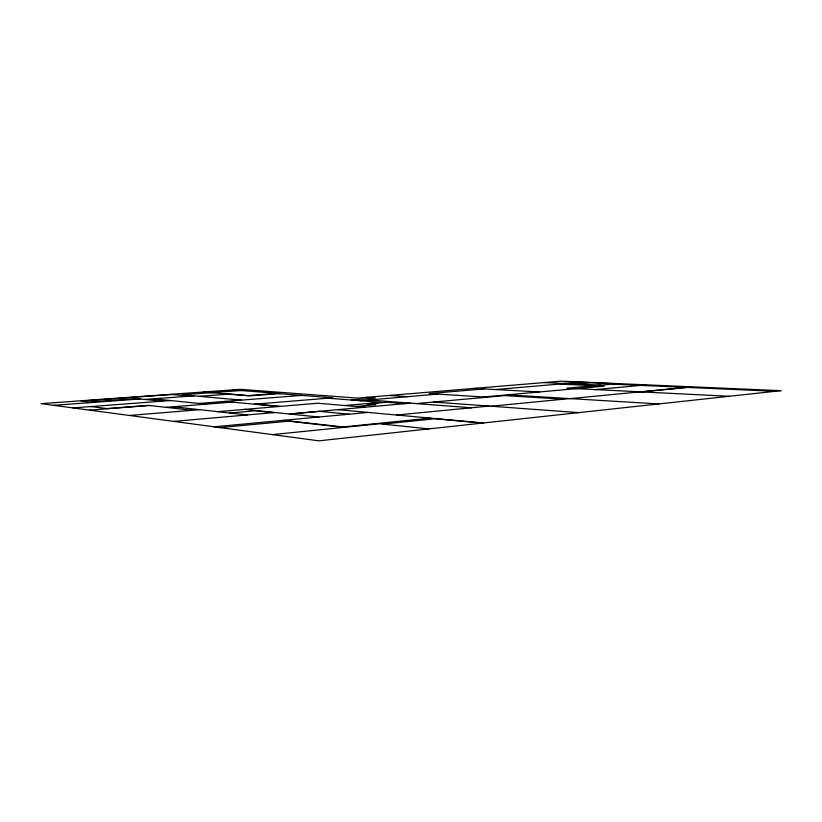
<?xml version="1.0" encoding="UTF-8"?>
<svg xmlns="http://www.w3.org/2000/svg" width="822" height="822" viewBox="0 0 822 822"><rect width="100%" height="100%" fill="white"/><g stroke="black" fill="none" stroke-linecap="round" stroke-linejoin="round"><path stroke-width="1.23" d="M272.431 434.612L379.374 423.762L428.909 428.899M382.744 424.111L435.002 418.778L482.237 423.104M430.317 418.11L342.98 426.957L283.796 420.299M396.594 415.028L489.049 406.078M491.063 406.232L569.769 398.588M570.314 398.619L691.528 386.854M641.612 391.909L687.613 387.429L775.28 391.293M214.059 426.803L368.153 412.428M220.09 427.604L288.532 421.172L343.606 427.389M594.573 389.669L646.462 384.891M289.734 414.021L319.522 411.349L349.216 414.196M483.367 396.995L604.355 386.124L559.69 384.059M416.189 403.581L504.78 395.588L563.748 399.173M355.628 406.469L375.88 404.671L366.869 403.941L386.494 402.225L404.886 403.643M289.426 413.99L410.476 403.14M344.582 405.523L380.966 402.348L327.834 398.197M173.699 421.398L274.969 412.5M360.026 400.715L437.849 394.098M563.491 383.432L578.76 382.138L616.366 383.771L566.831 388.169L729.278 396.286M495.409 389.536L565.793 383.535M229.759 413.004L255.776 410.774L273.592 412.623M569.276 384.501L590.545 382.672M351.302 400.026L375.233 398.023L366.581 397.386M484.096 388.909L429.105 393.543L486.716 397.211M217.614 411.668L317.713 403.222L364.732 407.239M254.358 404.198L332.735 397.797L278.72 393.666M129.362 415.459L199.684 409.675M199.15 403.438L301.582 395.403M165.839 407.342L232.102 402.092M89.67 410.147L149.573 405.513M73.024 407.918L170.627 400.55M277.877 393.317L248.09 395.588L229.728 394.057L199.294 396.317M53.584 405.318L140.274 398.968M144.888 399.451L193.92 395.834M241.226 390.512L182.35 394.786L241.411 400.129M612.205 384.141L687.418 387.45M544.39 382.569L600.995 385.138M474.428 388.385L539.396 391.96M507.328 394.848L658.864 403.931M389.669 395.464L407.373 396.687M433.441 402.02L578.75 412.634M368.79 399.965L471.417 407.784M232.852 389.905L280.302 393.543L249.744 395.875L203.455 392.012M190.016 396.122L172.219 394.498L81.203 401.044L89.115 401.989L136.267 398.557L161.893 401.208M337.801 409.654L483.48 422.97M255.724 404.085L280.179 406.387M224.93 401.413L278.792 406.51M153.467 398.814L206.168 404.147M244.72 409.377L318.864 417.031M173.288 406.756L247.206 414.935M192.04 410.312L148.289 405.359L106.757 408.575L90.954 406.561M780.9 390.676L318.915 440.839L41.1 403.643L240.404 389.33L357.354 398.105L561.138 381.161L780.9 390.676"/></g></svg>
